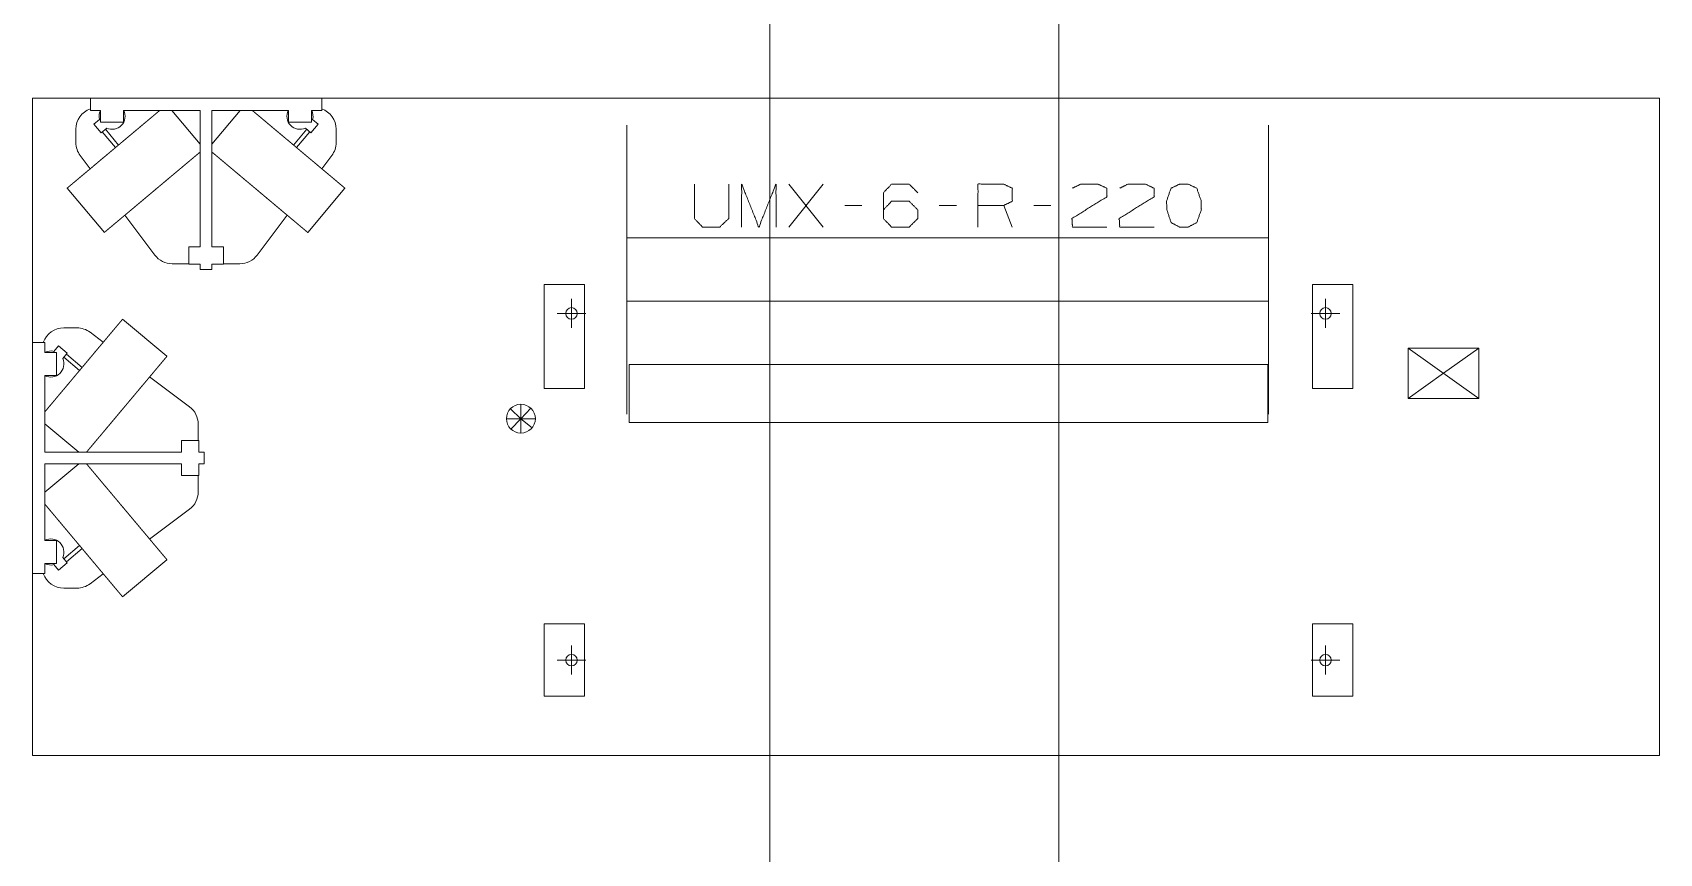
# Model space of a CAD drawing. Header units: millimetres. Extents: x 3056 to 110866, y 16649 to 58349.
# Drawn here: x 15006 to 20633, y 24209 to 27048 of the extents above; entities that cross this region are included whole.
import ezdxf

# ---------------------------------------------------------------- set-up
doc = ezdxf.new("R2010")
doc.units = ezdxf.units.MM
doc.layers.add('1', color=7, linetype='Continuous', true_color=0xffffff)

msp = doc.modelspace()

# ---------------------------------------------------------------- linework, layer by layer
at = {"layer": '1', "color": 143, "linetype": 'Continuous', "lineweight": 13}
for p, q in [((17556.5, 55873.3), (17556.5, 17870.4)), ((18556.5, 17870.4), (18556.5, 54363.3))]:
    msp.add_line(p, q, dxfattribs=at)
at = {"layer": '1', "color": 80, "linetype": 'Continuous', "lineweight": 13}
for p, q in [((15006.5, 26821.3), (20633.5, 26821.3)), ((15006.5, 24547.3), (15006.5, 26821.3)), ((15006.5, 26821.3), (20633.5, 26821.3)), ((15006.5, 24547.3), (15006.5, 26821.3)), ((15206.5, 26821.3), (15206.5, 26778.3)), ((16006.5, 26821.3), (16006.5, 26778.3)), ((20633.5, 26821.3), (20633.5, 24547.3)), ((20633.5, 26821.3), (20633.5, 24547.3)), ((15206.5, 26778.3), (15241.5, 26778.3)), ((15237.6, 26747.2), (15218.9, 26731.4)), ((15244.1, 26701.3), (15218.9, 26731.4)), ((15241.5, 26778.3), (15241.5, 26738.3)), ((15321.5, 26738.3), (15241.5, 26738.3)), ((15321.5, 26778.3), (15586.5, 26778.3)), ((15321.5, 26778.3), (15321.5, 26738.3)), ((15586.5, 26661.2), (15488.2, 26778.3)), ((15586.5, 26778.3), (15586.5, 26306.3)), ((15626.5, 26778.3), (15626.5, 26306.3)), ((15724.7, 26778.3), (15626.5, 26661.2)), ((15626.5, 26778.3), (15891.5, 26778.3)), ((15891.5, 26778.3), (15891.5, 26738.3)), ((15971.5, 26738.3), (15891.5, 26738.3)), ((15968.8, 26701.3), (15994.1, 26731.4)), ((15971.5, 26778.3), (15971.5, 26738.3)), ((15971.5, 26778.3), (16006.5, 26778.3)), ((15975.3, 26747.2), (15994.1, 26731.4)), ((15156.5, 26667.3), (15156.5, 26713.3)), ((15262.9, 26717), (15244.1, 26701.3)), ((15247.6, 26704.2), (15293.2, 26649.8)), ((15303.9, 26658.8), (15258.3, 26713.2)), ((15954.7, 26713.2), (15909, 26658.8)), ((15919.7, 26649.8), (15965.4, 26704.2)), ((15950.1, 26717), (15968.8, 26701.3)), ((16056.5, 26713.3), (16056.5, 26667.3)), ((15171.5, 26622.3), (15205.8, 26576.5)), ((16007.1, 26576.5), (16041.5, 26622.3)), ((15126.2, 26509.7), (15254.8, 26356.5)), ((15958.2, 26356.5), (16086.7, 26509.7)), ((17622.6, 26375), (17741.3, 26523.4)), ((17741.3, 26375), (17622.6, 26523.4)), ((17875.1, 26450), (17815.7, 26450)), ((18201.9, 26450), (18142.6, 26450)), ((18395.1, 26375), (18365.4, 26450)), ((18528.8, 26450), (18469.4, 26450)), ((15326, 26416.3), (15429.5, 26278.3)), ((15783.5, 26278.3), (15886.9, 26416.3)), ((19281.4, 26337.5), (17061.5, 26337.5)), ((15546.5, 26306.3), (15546.5, 26246.3)), ((15586.5, 26306.3), (15546.5, 26306.3)), ((15626.5, 26306.3), (15666.5, 26306.3)), ((15666.5, 26306.3), (15666.5, 26246.3)), ((15546.5, 26248.3), (15489.5, 26248.3)), ((15586.5, 26246.3), (15546.5, 26246.3)), ((15586.5, 26246.3), (15586.5, 26228.3)), ((15626.5, 26228.3), (15586.5, 26228.3)), ((15626.5, 26246.3), (15666.5, 26246.3)), ((15626.5, 26246.3), (15626.5, 26228.3)), ((15626.7, 26243.6), (15626.5, 26243.6)), ((15626.7, 26243.6), (15626.7, 26246.3)), ((15723.5, 26248.3), (15666.5, 26248.3)), ((16776, 26176.3), (16776, 25816.3)), ((16916, 26176.3), (16776, 26176.3)), ((16916, 25816.3), (16916, 26176.3)), ((19573, 26176.3), (19433, 26176.3)), ((19433, 26176.3), (19433, 25816.3)), ((19573, 25816.3), (19573, 26176.3)), ((16870.5, 26126.3), (16870.5, 26026.3)), ((17061.5, 26118.4), (19281.4, 26118.4)), ((19478.5, 26126.3), (19478.5, 26026.3)), ((15471.3, 25928), (15318.1, 26056.6)), ((16820.5, 26076.3), (16920.5, 26076.3)), ((19428.5, 26076.3), (19528.5, 26076.3)), ((15114.5, 26026.3), (15160.5, 26026.3)), ((15251.3, 25976.9), (15205.5, 26011.3)), ((15006.5, 25976.3), (15049.5, 25976.3)), ((15049.5, 25941.3), (15049.5, 25976.3)), ((15049.5, 25941.3), (15089.5, 25941.3)), ((15080.6, 25945.2), (15096.4, 25963.9)), ((15089.5, 25941.3), (15089.5, 25861.3)), ((15126.5, 25938.7), (15096.4, 25963.9)), ((19764.5, 25782.3), (19764.5, 25956.3)), ((20008.5, 25782.3), (19764.5, 25956.3)), ((19764.5, 25956.3), (20008.5, 25956.3)), ((20008.5, 25956.3), (19886.5, 25869.3)), ((20008.5, 25956.3), (20008.5, 25782.3)), ((15110.7, 25919.9), (15126.5, 25938.7)), ((15114.6, 25924.5), (15169, 25878.8)), ((15178, 25889.6), (15123.6, 25935.2)), ((17070.5, 25899.3), (19278.5, 25899.3)), ((17070.5, 25699.3), (17070.5, 25899.3)), ((19278.5, 25899.3), (19278.5, 25699.3)), ((15049.5, 25861.3), (15089.5, 25861.3)), ((15049.5, 25596.3), (15049.5, 25861.3)), ((15549.5, 25753.3), (15411.5, 25856.8)), ((19764.5, 25782.3), (19886.5, 25869.3)), ((16776, 25816.3), (16916, 25816.3)), ((19433, 25816.3), (19573, 25816.3)), ((20008.5, 25782.3), (19764.5, 25782.3)), ((16695.5, 25712.3), (16659.1, 25746.6)), ((16695.5, 25712.3), (16695.5, 25762.3)), ((16695.5, 25712.3), (16729.8, 25748.7)), ((15049.5, 25694.5), (15166.5, 25596.3)), ((15579.5, 25693.3), (15579.5, 25636.3)), ((16695.5, 25712.3), (16645.5, 25712.3)), ((16695.5, 25712.3), (16661.1, 25675.9)), ((16695.5, 25712.3), (16734.3, 25680.8)), ((16695.5, 25712.3), (16695.5, 25662.3)), ((16695.5, 25712.3), (16745.5, 25712.3)), ((19278.5, 25699.3), (17070.5, 25699.3)), ((15521.5, 25636.3), (15581.5, 25636.3)), ((15521.5, 25596.3), (15521.5, 25636.3)), ((15581.5, 25596.3), (15581.5, 25636.3)), ((15049.5, 25596.3), (15521.5, 25596.3)), ((15049.5, 25291.3), (15049.5, 25556.3)), ((15166.5, 25556.3), (15049.5, 25458.1)), ((15049.5, 25556.3), (15521.5, 25556.3)), ((15521.5, 25556.3), (15521.5, 25516.3)), ((15584.1, 25596.6), (15581.5, 25596.5)), ((15581.5, 25596.3), (15599.5, 25596.3)), ((15581.5, 25556.3), (15599.5, 25556.3)), ((15581.5, 25556.3), (15581.5, 25516.3)), ((15584.1, 25596.6), (15584.1, 25596.3)), ((15599.5, 25596.3), (15599.5, 25556.3)), ((15521.5, 25516.3), (15581.5, 25516.3)), ((15579.5, 25516.3), (15579.5, 25459.3)), ((15411.5, 25295.8), (15549.5, 25399.3)), ((15049.5, 25291.3), (15089.5, 25291.3)), ((15089.5, 25291.3), (15089.5, 25211.3)), ((15169, 25273.8), (15114.6, 25228.1)), ((15049.5, 25211.3), (15089.5, 25211.3)), ((15049.5, 25176.3), (15049.5, 25211.3)), ((15126.5, 25213.9), (15096.4, 25188.7)), ((15110.7, 25232.7), (15126.5, 25213.9)), ((15123.6, 25217.4), (15178, 25263)), ((15318.1, 25096), (15471.3, 25224.6)), ((15006.5, 25176.3), (15049.5, 25176.3)), ((15080.6, 25207.4), (15096.4, 25188.7)), ((15205.5, 25141.3), (15251.3, 25175.7)), ((15160.5, 25126.3), (15114.5, 25126.3)), ((16776, 25002.3), (16776, 24752.3)), ((16916, 25002.3), (16776, 25002.3)), ((16916, 24752.3), (16916, 25002.3)), ((19433, 25002.3), (19433, 24752.3)), ((19573, 25002.3), (19433, 25002.3)), ((19573, 24752.3), (19573, 25002.3)), ((16820.5, 24877.3), (16920.5, 24877.3)), ((16870.5, 24927.3), (16870.5, 24827.3)), ((19428.5, 24877.3), (19528.5, 24877.3)), ((19478.5, 24927.3), (19478.5, 24827.3)), ((16776, 24752.3), (16916, 24752.3)), ((19433, 24752.3), (19573, 24752.3)), ((20633.5, 24547.3), (15006.5, 24547.3)), ((20633.5, 24547.3), (15006.5, 24547.3))]:
    msp.add_line(p, q, dxfattribs=at)
for centre, radius in [((16870.5, 26076.3), 20), ((19478.5, 26076.3), 20), ((16695.5, 25712.3), 50), ((16870.5, 24877.3), 20), ((19478.5, 24877.3), 20)]:
    msp.add_circle(centre, radius, dxfattribs=at)
for centre, radius, start, end in [((15231.5, 26713.3), 75, 109.4723, 180), ((15281.5, 26758.3), 45.2, 153.7683, 194.2622), ((15281.5, 26758.3), 45.2, 245.7378, 26.2321), ((15931.5, 26758.3), 45.2, 153.7679, 294.2622), ((15931.5, 26758.3), 45.2, 345.7378, 26.2317), ((15981.5, 26713.3), 75, 0, 70.5277), ((15231.5, 26667.3), 75, 180, 216.8699), ((15981.5, 26667.3), 75, 323.1301, 0), ((15489.5, 26323.3), 75, 216.8699, 270), ((15723.5, 26323.3), 75, 270, 323.1301), ((15114.5, 25951.3), 75, 90, 160.5277), ((15160.5, 25951.3), 75, 53.1301, 90), ((15069.5, 25901.3), 45.2, 75.7378, 116.2317), ((15069.5, 25901.3), 45.2, 243.7679, 24.2622), ((15504.5, 25693.3), 75, 0, 53.1301), ((15504.5, 25459.3), 75, 306.8699, 360), ((15069.5, 25251.3), 45.2, 335.7378, 116.2321), ((15069.5, 25251.3), 45.2, 243.7683, 284.2622), ((15114.5, 25201.3), 75, 199.4723, 270), ((15160.5, 25201.3), 75, 270, 306.8699)]:
    msp.add_arc(centre, radius, start, end, dxfattribs=at)
for points, knots in [([(15446.3, 26778.3), (15443.6, 26776), (15440.7, 26773.6), (15437.7, 26771), (15434.5, 26768.4), (15432.9, 26767), (15431.3, 26765.7), (15427.9, 26762.8), (15424.4, 26759.9), (15420.8, 26756.8), (15418.9, 26755.3), (15417, 26753.7), (15413.2, 26750.5), (15411.2, 26748.8), (15407.2, 26745.5), (15405.2, 26743.8), (15401.1, 26740.3), (15398.9, 26738.5), (15396.8, 26736.8), (15392.5, 26733.1), (15390.3, 26731.3), (15385.8, 26727.5), (15383.6, 26725.6), (15379, 26721.8), (15376.7, 26719.9), (15372, 26715.9), (15369.7, 26714), (15364.9, 26709.9), (15360, 26705.9), (15357.6, 26703.8), (15352.7, 26699.7), (15347.7, 26695.5), (15342.7, 26691.3), (15340.1, 26689.2), (15335.1, 26684.9), (15332.5, 26682.8), (15330, 26680.7), (15324.8, 26676.3), (15322.2, 26674.2), (15317.1, 26669.8), (15314.5, 26667.7), (15311.9, 26665.5), (15306.7, 26661.1), (15304.1, 26658.9), (15298.9, 26654.6), (15296.3, 26652.4), (15291, 26648), (15285.8, 26643.6), (15283.2, 26641.5), (15278.1, 26637.1), (15272.9, 26632.8), (15270.3, 26630.6), (15267.8, 26628.5), (15262.6, 26624.2), (15260.1, 26622), (15255, 26617.8), (15252.5, 26615.7), (15247.5, 26611.5), (15242.6, 26607.3), (15240.1, 26605.3), (15235.2, 26601.2), (15232.8, 26599.1), (15228, 26595.1), (15223.3, 26591.2), (15218.6, 26587.2), (15216.4, 26585.3), (15214.1, 26583.4), (15209.6, 26579.6), (15207.4, 26577.8), (15203, 26574.1), (15200.8, 26572.3), (15196.6, 26568.7), (15192.4, 26565.2), (15190.4, 26563.5), (15188.3, 26561.8), (15184.4, 26558.5), (15180.5, 26555.3), (15178.7, 26553.7), (15176.8, 26552.1), (15173.2, 26549.1), (15169.6, 26546.1), (15166.2, 26543.3), (15163, 26540.5), (15161.4, 26539.2), (15159.8, 26537.9), (15156.8, 26535.3), (15153.9, 26532.9), (15152.5, 26531.7), (15149.8, 26529.5), (15148.5, 26528.4), (15146, 26526.3), (15144.8, 26525.3), (15142.5, 26523.4), (15141.4, 26522.4), (15139.4, 26520.7), (15137.4, 26519.1), (15135.7, 26517.6), (15134, 26516.2), (15133.3, 26515.6), (15131.9, 26514.4), (15131.2, 26513.9), (15130.1, 26512.9), (15129.5, 26512.5), (15129, 26512.1), (15128.2, 26511.3), (15127.8, 26511), (15127.5, 26510.7), (15126.9, 26510.3), (15126.7, 26510.1), (15126.5, 26509.9), (15126.4, 26509.8), (15126.3, 26509.7), (15126.2, 26509.7), (15126.2, 26509.7)], [0, 0, 0.008593, 0.017597, 0.027012, 0.036823, 0.041924, 0.04702, 0.057599, 0.068549, 0.079856, 0.085681, 0.09151, 0.103507, 0.109666, 0.122146, 0.128467, 0.14141, 0.148028, 0.154641, 0.168161, 0.175051, 0.188965, 0.195987, 0.210269, 0.217523, 0.232146, 0.239508, 0.254442, 0.269567, 0.277214, 0.292591, 0.308125, 0.323796, 0.331667, 0.347525, 0.355508, 0.36349, 0.379543, 0.387603, 0.403764, 0.411856, 0.419976, 0.436223, 0.444357, 0.460633, 0.468776, 0.485049, 0.5013, 0.509419, 0.525611, 0.541747, 0.54978, 0.557811, 0.573786, 0.581718, 0.597535, 0.605409, 0.62103, 0.63651, 0.644166, 0.659401, 0.666969, 0.681924, 0.696678, 0.711216, 0.718373, 0.725528, 0.739594, 0.746506, 0.760186, 0.766957, 0.780226, 0.793205, 0.799542, 0.80588, 0.818237, 0.830272, 0.836121, 0.841966, 0.853314, 0.864304, 0.874924, 0.885168, 0.890098, 0.895026, 0.904484, 0.913542, 0.917858, 0.926289, 0.930399, 0.93819, 0.94187, 0.949005, 0.952461, 0.958923, 0.964932, 0.970484, 0.975567, 0.977875, 0.98225, 0.984318, 0.98798, 0.989573, 0.991162, 0.993858, 0.994962, 0.996067, 0.997784, 0.998402, 0.999016, 0.999386, 0.999753, 0.999878, 1, 1]), ([(16086.7, 26509.7), (16086.7, 26509.7), (16086.7, 26509.7), (16086.5, 26509.8), (16086.4, 26509.9), (16086.2, 26510.1), (16086, 26510.3), (16085.5, 26510.7), (16084.8, 26511.3), (16084.3, 26511.7), (16083.9, 26512.1), (16083.4, 26512.5), (16082.9, 26512.9), (16081.7, 26513.9), (16080.4, 26515), (16078.9, 26516.2), (16077.3, 26517.6), (16075.5, 26519.1), (16073.6, 26520.7), (16071.5, 26522.4), (16069.3, 26524.3), (16068.1, 26525.3), (16067, 26526.3), (16065.7, 26527.3), (16063.1, 26529.5), (16061.8, 26530.6), (16060.4, 26531.7), (16059.1, 26532.9), (16057.6, 26534.1), (16054.6, 26536.6), (16051.6, 26539.2), (16050, 26540.5), (16046.7, 26543.3), (16043.3, 26546.1), (16039.8, 26549.1), (16036.1, 26552.1), (16034.3, 26553.7), (16032.4, 26555.3), (16028.6, 26558.5), (16024.6, 26561.8), (16022.6, 26563.5), (16018.5, 26567), (16014.3, 26570.5), (16012.1, 26572.3), (16010, 26574.1), (16005.6, 26577.8), (16003.4, 26579.6), (16001.1, 26581.5), (15996.6, 26585.3), (15994.3, 26587.2), (15989.6, 26591.2), (15984.9, 26595.1), (15982.5, 26597.1), (15977.7, 26601.2), (15972.8, 26605.3), (15970.4, 26607.3), (15965.4, 26611.5), (15960.4, 26615.7), (15957.9, 26617.8), (15952.8, 26622), (15950.3, 26624.2), (15947.7, 26626.3), (15942.6, 26630.6), (15940, 26632.8), (15934.9, 26637.1), (15932.3, 26639.3), (15927.1, 26643.6), (15924.5, 26645.8), (15919.3, 26650.2), (15916.7, 26652.4), (15914.1, 26654.6), (15908.9, 26658.9), (15906.3, 26661.1), (15901.1, 26665.5), (15898.5, 26667.7), (15895.9, 26669.8), (15890.7, 26674.2), (15885.5, 26678.5), (15880.4, 26682.8), (15877.9, 26684.9), (15872.8, 26689.2), (15867.8, 26693.4), (15862.8, 26697.6), (15857.8, 26701.8), (15855.4, 26703.8), (15852.9, 26705.9), (15850.5, 26707.9), (15845.7, 26712), (15840.9, 26715.9), (15836.3, 26719.9), (15833.9, 26721.8), (15829.4, 26725.6), (15824.9, 26729.4), (15822.7, 26731.3), (15818.3, 26734.9), (15816.1, 26736.8), (15814, 26738.5), (15811.9, 26740.3), (15807.7, 26743.8), (15805.7, 26745.5), (15801.7, 26748.8), (15799.8, 26750.5), (15795.9, 26753.7), (15794, 26755.3), (15792.2, 26756.8), (15788.6, 26759.9), (15786.8, 26761.3), (15783.4, 26764.2), (15781.7, 26765.7), (15780, 26767), (15778.4, 26768.4), (15775.3, 26771), (15772.3, 26773.6), (15769.4, 26776), (15766.6, 26778.3)], [0, 0, 0.000122, 0.000245, 0.000614, 0.000984, 0.001598, 0.002216, 0.003933, 0.006139, 0.00749, 0.008838, 0.010427, 0.012017, 0.01568, 0.019819, 0.02443, 0.029513, 0.035066, 0.041074, 0.047537, 0.054451, 0.058127, 0.061808, 0.065702, 0.073709, 0.077819, 0.082139, 0.086459, 0.090986, 0.100244, 0.1099, 0.114832, 0.125074, 0.135696, 0.146687, 0.158034, 0.163879, 0.169728, 0.181763, 0.194118, 0.200459, 0.213283, 0.226406, 0.233041, 0.239812, 0.253494, 0.260404, 0.26744, 0.281625, 0.288785, 0.303323, 0.318077, 0.325553, 0.3406, 0.355832, 0.363488, 0.378968, 0.394592, 0.402466, 0.418281, 0.426215, 0.434201, 0.450219, 0.458254, 0.474388, 0.482484, 0.498699, 0.506818, 0.523086, 0.531225, 0.539369, 0.555644, 0.563779, 0.580025, 0.588146, 0.596235, 0.612396, 0.628485, 0.644491, 0.652475, 0.668335, 0.684075, 0.699679, 0.715137, 0.722788, 0.730435, 0.737996, 0.753027, 0.767853, 0.782477, 0.78973, 0.804013, 0.818057, 0.824951, 0.838598, 0.845359, 0.851974, 0.858592, 0.871535, 0.877856, 0.890336, 0.896495, 0.90849, 0.914319, 0.920146, 0.931453, 0.936927, 0.947692, 0.95298, 0.958076, 0.963177, 0.972988, 0.982403, 0.991409, 1, 1]), ([(17061.5, 26727.9), (17061.5, 26727.8), (17061.5, 26727.7), (17061.5, 26727.3), (17061.5, 26727), (17061.5, 26726.3), (17061.5, 26725.3), (17061.5, 26724.2), (17061.5, 26722.9), (17061.5, 26721.3), (17061.5, 26719.5), (17061.5, 26717.6), (17061.5, 26715.4), (17061.5, 26713), (17061.5, 26710.5), (17061.5, 26709.1), (17061.5, 26706.2), (17061.5, 26703.1), (17061.5, 26701.5), (17061.5, 26698.2), (17061.5, 26694.6), (17061.5, 26690.9), (17061.5, 26686.9), (17061.5, 26682.8), (17061.5, 26678.4), (17061.5, 26673.9), (17061.5, 26669.2), (17061.5, 26664.3), (17061.5, 26659.2), (17061.5, 26654), (17061.5, 26648.6), (17061.5, 26643), (17061.5, 26637.2), (17061.5, 26631.3), (17061.5, 26628.2), (17061.5, 26622), (17061.5, 26615.6), (17061.5, 26609.1), (17061.5, 26602.4), (17061.5, 26595.6), (17061.5, 26588.6), (17061.5, 26585.1), (17061.5, 26577.9), (17061.5, 26570.5), (17061.5, 26563), (17061.5, 26559.2), (17061.5, 26551.5), (17061.5, 26543.6), (17061.5, 26535.7), (17061.5, 26527.6), (17061.5, 26519.3), (17061.5, 26511), (17061.5, 26502.5), (17061.5, 26493.9), (17061.5, 26485.3), (17061.5, 26476.5), (17061.5, 26467.6), (17061.5, 26458.6), (17061.5, 26449.5), (17061.5, 26440.3), (17061.5, 26431), (17061.5, 26421.6), (17061.5, 26412.2), (17061.5, 26402.7), (17061.5, 26393.1), (17061.5, 26383.4), (17061.5, 26373.7), (17061.5, 26363.9), (17061.5, 26354.1), (17061.5, 26344.2), (17061.5, 26339.2), (17061.5, 26329.2), (17061.5, 26324.2), (17061.5, 26314.2), (17061.5, 26304.1), (17061.5, 26294), (17061.5, 26283.9), (17061.5, 26273.8), (17061.5, 26263.6), (17061.5, 26253.4), (17061.5, 26248.3), (17061.5, 26238.1), (17061.5, 26227.9)], [0, 0, 0.000206, 0.000519, 0.001349, 0.001868, 0.003323, 0.005196, 0.007477, 0.010176, 0.013287, 0.016806, 0.020733, 0.025072, 0.029813, 0.034957, 0.03773, 0.043476, 0.049625, 0.052795, 0.059531, 0.066659, 0.074179, 0.082079, 0.090366, 0.099028, 0.108067, 0.117475, 0.127254, 0.137393, 0.147892, 0.158745, 0.169948, 0.181494, 0.193384, 0.199496, 0.211889, 0.224605, 0.237649, 0.251005, 0.264674, 0.278654, 0.285714, 0.300139, 0.314855, 0.329857, 0.337498, 0.352913, 0.368597, 0.384546, 0.400755, 0.417206, 0.433902, 0.450835, 0.467996, 0.485374, 0.502974, 0.520775, 0.538777, 0.55697, 0.575348, 0.593906, 0.612628, 0.631514, 0.650554, 0.669736, 0.689061, 0.708508, 0.728082, 0.747767, 0.767558, 0.77748, 0.797413, 0.80742, 0.827475, 0.847605, 0.867793, 0.888039, 0.908332, 0.928663, 0.949025, 0.959212, 0.979601, 1, 1]), ([(19281.5, 26227.9), (19281.5, 26238.1), (19281.5, 26248.3), (19281.5, 26258.5), (19281.5, 26268.7), (19281.5, 26278.9), (19281.5, 26289), (19281.5, 26299.1), (19281.5, 26309.2), (19281.5, 26319.2), (19281.5, 26329.2), (19281.5, 26339.2), (19281.5, 26349.1), (19281.5, 26359), (19281.5, 26368.8), (19281.5, 26378.6), (19281.5, 26388.3), (19281.5, 26397.9), (19281.5, 26407.4), (19281.5, 26416.9), (19281.5, 26426.3), (19281.5, 26435.7), (19281.5, 26444.9), (19281.5, 26454), (19281.5, 26463.1), (19281.5, 26472), (19281.5, 26480.9), (19281.5, 26489.6), (19281.5, 26498.3), (19281.5, 26506.8), (19281.5, 26515.2), (19281.5, 26523.5), (19281.5, 26531.7), (19281.5, 26539.7), (19281.5, 26547.6), (19281.5, 26555.4), (19281.5, 26563), (19281.5, 26570.5), (19281.5, 26574.2), (19281.5, 26581.5), (19281.5, 26588.6), (19281.5, 26595.6), (19281.5, 26602.4), (19281.5, 26609.1), (19281.5, 26615.6), (19281.5, 26618.9), (19281.5, 26625.1), (19281.5, 26631.3), (19281.5, 26637.2), (19281.5, 26643), (19281.5, 26648.6), (19281.5, 26654), (19281.5, 26659.2), (19281.5, 26664.3), (19281.5, 26666.8), (19281.5, 26671.6), (19281.5, 26676.2), (19281.5, 26680.6), (19281.5, 26684.8), (19281.5, 26686.9), (19281.5, 26690.9), (19281.5, 26694.6), (19281.5, 26698.2), (19281.5, 26699.9), (19281.5, 26703.1), (19281.5, 26706.2), (19281.5, 26709.1), (19281.5, 26711.8), (19281.5, 26714.2), (19281.5, 26716.5), (19281.5, 26718.6), (19281.5, 26720.4), (19281.5, 26722.1), (19281.5, 26723.5), (19281.5, 26724.2), (19281.5, 26725.3), (19281.5, 26726.3), (19281.5, 26726.6), (19281.5, 26727.3), (19281.5, 26727.7), (19281.5, 26727.9), (19281.5, 26727.9)], [0, 0, 0.020399, 0.040788, 0.061161, 0.081508, 0.101822, 0.122095, 0.142314, 0.162476, 0.182568, 0.202587, 0.22252, 0.242364, 0.262102, 0.281734, 0.30125, 0.320633, 0.33989, 0.359003, 0.377969, 0.396775, 0.415418, 0.433886, 0.452174, 0.470271, 0.488178, 0.505879, 0.523368, 0.54064, 0.55769, 0.574507, 0.59108, 0.607416, 0.623492, 0.639309, 0.654861, 0.670143, 0.685145, 0.692501, 0.707074, 0.721346, 0.735326, 0.748995, 0.762351, 0.775395, 0.781835, 0.794392, 0.806616, 0.818506, 0.830052, 0.841255, 0.852108, 0.862607, 0.872746, 0.877635, 0.887229, 0.896452, 0.9053, 0.913777, 0.917921, 0.925821, 0.933341, 0.940469, 0.943834, 0.950375, 0.956524, 0.96227, 0.967615, 0.972557, 0.977098, 0.98123, 0.984956, 0.988268, 0.991173, 0.992523, 0.994804, 0.996677, 0.997402, 0.998651, 0.999481, 0.999899, 1, 1]), ([(15586.5, 26634.8), (15584.4, 26633.1), (15583.3, 26632.1), (15582.2, 26631.2), (15579.9, 26629.3), (15577.4, 26627.2), (15574.8, 26625), (15572, 26622.7), (15569.1, 26620.2), (15567.6, 26619), (15566.1, 26617.7), (15564.5, 26616.4), (15563, 26615.1), (15559.7, 26612.3), (15558, 26610.9), (15556.3, 26609.5), (15554.5, 26608), (15551, 26605), (15549.2, 26603.5), (15545.4, 26600.4), (15541.6, 26597.1), (15539.6, 26595.5), (15535.6, 26592.1), (15533.6, 26590.4), (15529.4, 26587), (15527.3, 26585.2), (15523, 26581.6), (15518.7, 26577.9), (15516.5, 26576.1), (15512, 26572.3), (15507.4, 26568.5), (15502.8, 26564.6), (15500.4, 26562.6), (15498, 26560.6), (15493.3, 26556.6), (15490.8, 26554.6), (15488.4, 26552.5), (15486, 26550.5), (15483.5, 26548.4), (15481, 26546.3), (15478.6, 26544.3), (15473.6, 26540.1), (15471.1, 26538), (15466, 26533.7), (15460.9, 26529.5), (15455.8, 26525.2), (15453.2, 26523), (15448.1, 26518.7), (15442.9, 26514.3), (15440.3, 26512.1), (15437.7, 26510), (15435.1, 26507.8), (15429.9, 26503.4), (15427.3, 26501.2), (15422.1, 26496.9), (15416.9, 26492.5), (15411.7, 26488.1), (15409.1, 26486), (15406.5, 26483.8), (15403.9, 26481.6), (15401.3, 26479.5), (15398.8, 26477.3), (15393.6, 26473), (15391.1, 26470.9), (15386, 26466.6), (15381, 26462.4), (15378.5, 26460.3), (15373.5, 26456.1), (15368.6, 26452), (15363.7, 26447.9), (15358.9, 26443.8), (15354.1, 26439.8), (15351.8, 26437.9), (15347.1, 26434), (15344.8, 26432), (15340.3, 26428.2), (15338, 26426.3), (15335.8, 26424.5), (15333.6, 26422.6), (15331.5, 26420.8), (15327.2, 26417.2), (15325, 26415.4), (15320.9, 26412), (15318.9, 26410.3), (15316.8, 26408.6), (15312.9, 26405.2), (15311, 26403.6), (15307.2, 26400.4), (15303.5, 26397.4), (15301.7, 26395.8), (15299.9, 26394.4), (15296.5, 26391.5), (15294.8, 26390), (15293.1, 26388.7), (15289.9, 26386), (15286.8, 26383.4), (15285.3, 26382.1), (15283.9, 26380.9), (15282.4, 26379.7), (15281, 26378.5), (15278.3, 26376.2), (15277, 26375.1), (15274.5, 26373.1), (15272.2, 26371.1), (15271.1, 26370.2), (15268.9, 26368.4), (15267.9, 26367.5), (15266, 26365.9), (15265.1, 26365.1), (15264.2, 26364.4), (15263.4, 26363.7), (15262.6, 26363), (15261.1, 26361.8), (15260.4, 26361.2), (15259.2, 26360.2), (15258.1, 26359.3), (15257.6, 26358.8), (15257.2, 26358.5), (15256.7, 26358.1), (15256, 26357.5), (15255.5, 26357.1), (15255.3, 26356.9), (15255.1, 26356.7), (15255, 26356.6), (15254.8, 26356.5), (15254.8, 26356.5), (15254.8, 26356.5)], [0, 0, 0.006203, 0.009524, 0.012845, 0.019908, 0.027398, 0.035298, 0.043604, 0.052311, 0.056859, 0.061408, 0.066147, 0.070887, 0.080739, 0.08585, 0.090958, 0.096249, 0.106994, 0.112457, 0.123714, 0.135295, 0.141243, 0.153296, 0.159396, 0.171892, 0.178278, 0.19119, 0.204371, 0.21102, 0.224573, 0.238357, 0.252366, 0.25947, 0.266579, 0.280989, 0.288285, 0.295582, 0.302962, 0.310343, 0.317799, 0.325259, 0.340318, 0.347912, 0.363153, 0.378502, 0.393945, 0.401689, 0.417248, 0.43286, 0.440691, 0.44852, 0.456366, 0.472062, 0.479912, 0.495617, 0.511305, 0.526969, 0.534776, 0.542587, 0.550366, 0.558149, 0.565891, 0.581342, 0.589042, 0.604348, 0.619542, 0.627078, 0.642069, 0.656917, 0.671605, 0.686117, 0.700439, 0.707554, 0.721572, 0.72847, 0.742156, 0.748938, 0.755599, 0.762257, 0.768791, 0.78172, 0.788113, 0.800628, 0.806735, 0.812846, 0.824764, 0.830566, 0.842003, 0.853112, 0.858582, 0.863881, 0.874299, 0.879418, 0.884357, 0.894047, 0.903358, 0.907917, 0.91228, 0.916648, 0.920814, 0.928942, 0.932903, 0.940416, 0.947507, 0.950836, 0.957287, 0.960402, 0.966196, 0.96887, 0.971546, 0.973994, 0.976445, 0.980892, 0.98289, 0.986652, 0.989944, 0.991482, 0.992779, 0.994078, 0.996207, 0.997864, 0.99846, 0.99905, 0.99941, 0.999764, 0.999885, 1, 1]), ([(15958.2, 26356.5), (15958.1, 26356.5), (15958.1, 26356.5), (15958, 26356.6), (15957.9, 26356.7), (15957.7, 26356.9), (15957.5, 26357.1), (15956.9, 26357.5), (15956.2, 26358.1), (15955.8, 26358.5), (15955.4, 26358.8), (15954.8, 26359.3), (15954.3, 26359.7), (15953.7, 26360.2), (15953.2, 26360.7), (15952.5, 26361.2), (15951.1, 26362.4), (15949.6, 26363.7), (15948.7, 26364.4), (15947.9, 26365.1), (15946, 26366.7), (15945, 26367.5), (15943, 26369.2), (15941.9, 26370.2), (15940.8, 26371.1), (15938.4, 26373.1), (15937.2, 26374.1), (15934.6, 26376.2), (15933.3, 26377.4), (15930.5, 26379.7), (15929.1, 26380.9), (15926.1, 26383.4), (15924.6, 26384.6), (15921.5, 26387.3), (15919.8, 26388.7), (15918.2, 26390), (15916.5, 26391.5), (15913, 26394.4), (15911.3, 26395.8), (15907.6, 26398.9), (15903.9, 26402), (15900.1, 26405.2), (15896.1, 26408.6), (15894.1, 26410.3), (15890, 26413.7), (15887.9, 26415.4), (15885.8, 26417.2), (15881.5, 26420.8), (15879.3, 26422.6), (15877.1, 26424.5), (15874.9, 26426.3), (15870.4, 26430.1), (15865.8, 26434), (15861.2, 26437.9), (15858.8, 26439.8), (15854.1, 26443.8), (15851.7, 26445.8), (15846.8, 26449.9), (15841.9, 26454), (15837, 26458.2), (15834.5, 26460.3), (15832, 26462.4), (15826.9, 26466.6), (15821.9, 26470.9), (15819.3, 26473), (15814.2, 26477.3), (15811.6, 26479.5), (15809, 26481.6), (15806.5, 26483.8), (15803.9, 26486), (15801.3, 26488.1), (15796.1, 26492.5), (15790.9, 26496.9), (15788.3, 26499), (15783.1, 26503.4), (15777.9, 26507.8), (15775.3, 26510), (15772.7, 26512.1), (15770.1, 26514.3), (15764.9, 26518.7), (15762.3, 26520.8), (15759.7, 26523), (15757.1, 26525.2), (15754.6, 26527.3), (15749.5, 26531.6), (15744.4, 26535.9), (15741.9, 26538), (15736.9, 26542.2), (15731.9, 26546.3), (15727, 26550.5), (15722.1, 26554.6), (15717.3, 26558.6), (15712.5, 26562.6), (15710.2, 26564.6), (15705.5, 26568.5), (15701, 26572.3), (15696.5, 26576.1), (15694.3, 26577.9), (15689.9, 26581.6), (15687.7, 26583.4), (15683.5, 26587), (15679.3, 26590.4), (15675.3, 26593.8), (15671.4, 26597.1), (15667.5, 26600.4), (15663.8, 26603.5), (15662, 26605), (15658.4, 26608), (15656.6, 26609.5), (15655, 26610.9), (15653.3, 26612.3), (15651.6, 26613.7), (15648.4, 26616.4), (15645.3, 26619), (15642.4, 26621.5), (15639.6, 26623.8), (15636.9, 26626.1), (15635.6, 26627.2), (15633.1, 26629.3), (15631.9, 26630.2), (15629.6, 26632.1), (15628.5, 26633.1), (15626.5, 26634.8)], [0, 0, 0.000117, 0.000239, 0.000592, 0.00095, 0.001542, 0.002136, 0.003793, 0.005923, 0.007224, 0.008521, 0.010056, 0.011587, 0.01335, 0.015115, 0.017113, 0.021333, 0.026008, 0.028454, 0.031132, 0.036704, 0.039601, 0.045831, 0.049164, 0.052495, 0.059587, 0.06334, 0.071061, 0.075023, 0.083352, 0.087719, 0.096641, 0.101204, 0.110707, 0.115642, 0.120582, 0.1257, 0.136118, 0.14142, 0.152361, 0.163635, 0.175235, 0.187154, 0.193265, 0.205628, 0.211889, 0.218282, 0.231209, 0.237745, 0.244403, 0.251064, 0.264629, 0.27843, 0.292445, 0.299563, 0.313882, 0.321095, 0.335698, 0.350468, 0.365392, 0.372924, 0.38046, 0.395651, 0.410957, 0.418657, 0.43411, 0.441853, 0.449636, 0.457414, 0.465226, 0.473033, 0.488696, 0.504384, 0.512234, 0.527939, 0.543633, 0.551481, 0.559308, 0.567138, 0.582753, 0.590533, 0.598312, 0.606056, 0.613796, 0.629197, 0.644498, 0.652089, 0.667213, 0.682199, 0.697039, 0.711716, 0.726215, 0.740528, 0.747632, 0.761641, 0.775427, 0.788981, 0.79563, 0.80881, 0.815331, 0.828109, 0.840602, 0.852807, 0.864706, 0.876286, 0.887543, 0.893006, 0.903749, 0.90904, 0.914147, 0.919259, 0.924186, 0.933853, 0.943142, 0.952042, 0.960549, 0.968653, 0.972602, 0.98009, 0.983621, 0.990473, 0.993797, 1, 1]), ([(17295.7, 26523.4), (17295.7, 26404.7), (17323.8, 26375), (17383.2, 26375), (17414.4, 26404.7), (17414.4, 26523.4)], [0, 0, 0.311785, 0.419154, 0.575047, 0.688215, 1, 1]), ([(17459.1, 26375), (17459.1, 26523.4), (17518.5, 26375), (17577.9, 26523.4), (17577.9, 26375)], [0, 0, 0.240728, 0.5, 0.759272, 1, 1]), ([(17949.4, 26434.4), (17977.6, 26464.1), (18038.5, 26464.1), (18068.2, 26434.4), (18068.2, 26404.7), (18038.5, 26375), (17977.6, 26375), (17949.4, 26404.7), (17949.4, 26493.7), (17977.6, 26523.4), (18038.5, 26523.4), (18068.2, 26493.7)], [0, 0, 0.074326, 0.185081, 0.261388, 0.315348, 0.391655, 0.50241, 0.576736, 0.738612, 0.812938, 0.923694, 1, 1]), ([(18276.3, 26375), (18276.3, 26523.4), (18365.4, 26523.4), (18395.1, 26509.4), (18395.1, 26464.1), (18365.4, 26450), (18276.3, 26450)], [0, 0, 0.339226, 0.542764, 0.617836, 0.72139, 0.796463, 1, 1]), ([(18603.2, 26509.4), (18631.3, 26523.4), (18692.3, 26523.4), (18721.9, 26509.4), (18721.9, 26479.7), (18601.6, 26404.7), (18603.2, 26375), (18721.9, 26375)], [0, 0, 0.070636, 0.207521, 0.281312, 0.347997, 0.666471, 0.733248, 1, 1]), ([(18766.6, 26509.4), (18794.8, 26523.4), (18855.7, 26523.4), (18885.4, 26509.4), (18885.4, 26479.7), (18765.1, 26404.7), (18766.6, 26375), (18885.4, 26375)], [0, 0, 0.070636, 0.207523, 0.281312, 0.347997, 0.666471, 0.733249, 1, 1]), ([(19003.5, 26375), (19033.2, 26390.6), (19048.8, 26434.4), (19048.8, 26464.1), (19033.2, 26509.4), (19003.5, 26523.4), (18973.8, 26523.4), (18944.1, 26509.4), (18928.5, 26464.1), (18930.1, 26434.4), (18944.1, 26390.6), (18973.8, 26375), (19003.5, 26375)], [0, 0, 0.076272, 0.181887, 0.249378, 0.358347, 0.43303, 0.500524, 0.575207, 0.684176, 0.75176, 0.856234, 0.932506, 1, 1]), ([(17061.5, 26227.9), (17061.5, 26217.7), (17061.5, 26207.6), (17061.5, 26197.4), (17061.5, 26187.2), (17061.5, 26177), (17061.5, 26166.9), (17061.5, 26156.8), (17061.5, 26146.7), (17061.5, 26136.7), (17061.5, 26126.7), (17061.5, 26116.7), (17061.5, 26106.8), (17061.5, 26096.9), (17061.5, 26087.1), (17061.5, 26077.3), (17061.5, 26072.5), (17061.5, 26062.8), (17061.5, 26053.2), (17061.5, 26043.7), (17061.5, 26034.3), (17061.5, 26024.9), (17061.5, 26020.2), (17061.5, 26011), (17061.5, 26001.9), (17061.5, 25992.8), (17061.5, 25983.9), (17061.5, 25975), (17061.5, 25966.3), (17061.5, 25957.6), (17061.5, 25949.1), (17061.5, 25940.7), (17061.5, 25932.4), (17061.5, 25924.2), (17061.5, 25916.2), (17061.5, 25908.3), (17061.5, 25900.5), (17061.5, 25892.9), (17061.5, 25885.4), (17061.5, 25878), (17061.5, 25870.8), (17061.5, 25867.3), (17061.5, 25860.3), (17061.5, 25853.4), (17061.5, 25846.8), (17061.5, 25840.2), (17061.5, 25837), (17061.5, 25830.8), (17061.5, 25824.6), (17061.5, 25818.7), (17061.5, 25812.9), (17061.5, 25807.3), (17061.5, 25801.9), (17061.5, 25796.6), (17061.5, 25791.6), (17061.5, 25789.1), (17061.5, 25784.3), (17061.5, 25779.7), (17061.5, 25775.3), (17061.5, 25771.1), (17061.5, 25767), (17061.5, 25763.2), (17061.5, 25759.5), (17061.5, 25756), (17061.5, 25752.8), (17061.5, 25749.7), (17061.5, 25746.8), (17061.5, 25744.1), (17061.5, 25741.7), (17061.5, 25739.4), (17061.5, 25737.3), (17061.5, 25735.5), (17061.5, 25733.8), (17061.5, 25732.4), (17061.5, 25731.1), (17061.5, 25730.1), (17061.5, 25729.2), (17061.5, 25728.6), (17061.5, 25728.2), (17061.5, 25728), (17061.5, 25727.9)], [0, 0, 0.020399, 0.040788, 0.061161, 0.081508, 0.101822, 0.122095, 0.142314, 0.162476, 0.182568, 0.202587, 0.22252, 0.242364, 0.262102, 0.281734, 0.301245, 0.310939, 0.330264, 0.349446, 0.368486, 0.387372, 0.406094, 0.415418, 0.433886, 0.452174, 0.470271, 0.488178, 0.505879, 0.523368, 0.54064, 0.55769, 0.574507, 0.59108, 0.60741, 0.623492, 0.639309, 0.654861, 0.670143, 0.68514, 0.699856, 0.714281, 0.721346, 0.735321, 0.748995, 0.762351, 0.775395, 0.781835, 0.794387, 0.806616, 0.818501, 0.830052, 0.841255, 0.852108, 0.862607, 0.872746, 0.877635, 0.887229, 0.896452, 0.9053, 0.913777, 0.921868, 0.929578, 0.936902, 0.943834, 0.950375, 0.956524, 0.96227, 0.967615, 0.972557, 0.977098, 0.98123, 0.984956, 0.988268, 0.991173, 0.993661, 0.99574, 0.997402, 0.998651, 0.999481, 0.999899, 1, 1]), ([(19281.5, 25727.9), (19281.5, 25728), (19281.5, 25728.2), (19281.5, 25728.6), (19281.5, 25728.9), (19281.5, 25729.6), (19281.5, 25730.5), (19281.5, 25731.1), (19281.5, 25732.4), (19281.5, 25733), (19281.5, 25734.6), (19281.5, 25736.3), (19281.5, 25738.3), (19281.5, 25740.5), (19281.5, 25742.9), (19281.5, 25745.4), (19281.5, 25748.2), (19281.5, 25751.2), (19281.5, 25754.3), (19281.5, 25757.7), (19281.5, 25759.5), (19281.5, 25763.2), (19281.5, 25765), (19281.5, 25769), (19281.5, 25773.1), (19281.5, 25777.5), (19281.5, 25782), (19281.5, 25786.7), (19281.5, 25791.6), (19281.5, 25796.6), (19281.5, 25801.9), (19281.5, 25807.3), (19281.5, 25812.9), (19281.5, 25818.7), (19281.5, 25824.6), (19281.5, 25830.8), (19281.5, 25837), (19281.5, 25843.5), (19281.5, 25850.1), (19281.5, 25856.8), (19281.5, 25863.7), (19281.5, 25870.8), (19281.5, 25878), (19281.5, 25881.7), (19281.5, 25889.1), (19281.5, 25896.7), (19281.5, 25904.4), (19281.5, 25912.2), (19281.5, 25920.2), (19281.5, 25928.3), (19281.5, 25936.5), (19281.5, 25944.9), (19281.5, 25953.4), (19281.5, 25961.9), (19281.5, 25970.6), (19281.5, 25979.4), (19281.5, 25988.3), (19281.5, 25997.3), (19281.5, 26006.4), (19281.5, 26015.6), (19281.5, 26024.9), (19281.5, 26034.3), (19281.5, 26043.7), (19281.5, 26053.2), (19281.5, 26062.8), (19281.5, 26072.5), (19281.5, 26082.2), (19281.5, 26092), (19281.5, 26101.8), (19281.5, 26111.7), (19281.5, 26121.7), (19281.5, 26131.7), (19281.5, 26141.7), (19281.5, 26151.7), (19281.5, 26161.8), (19281.5, 26172), (19281.5, 26182.1), (19281.5, 26192.3), (19281.5, 26202.5), (19281.5, 26207.6), (19281.5, 26217.7), (19281.5, 26227.9)], [0, 0, 0.000101, 0.000519, 0.001349, 0.001873, 0.003328, 0.005196, 0.006339, 0.008827, 0.010176, 0.013287, 0.016806, 0.020733, 0.025072, 0.029813, 0.034957, 0.040508, 0.04645, 0.052795, 0.059531, 0.063098, 0.070422, 0.074179, 0.082084, 0.090366, 0.099028, 0.108067, 0.117475, 0.127254, 0.137393, 0.147892, 0.158745, 0.169948, 0.181499, 0.193384, 0.205613, 0.218165, 0.231051, 0.244248, 0.257763, 0.27159, 0.285719, 0.300144, 0.307499, 0.322358, 0.337498, 0.352913, 0.368602, 0.384546, 0.400755, 0.417206, 0.433902, 0.450835, 0.467996, 0.485374, 0.502974, 0.520775, 0.538777, 0.55697, 0.575348, 0.593906, 0.612628, 0.631514, 0.650554, 0.669736, 0.689061, 0.708508, 0.728082, 0.747767, 0.767558, 0.787444, 0.80742, 0.827475, 0.847605, 0.867793, 0.888039, 0.908332, 0.928663, 0.949025, 0.959212, 0.979601, 1, 1]), ([(15318.1, 26056.6), (15318, 26056.5), (15317.9, 26056.4), (15317.8, 26056.2), (15317.7, 26056.1), (15317.5, 26055.9), (15317.3, 26055.6), (15317, 26055.3), (15316.7, 26055), (15316.4, 26054.6), (15316.1, 26054.2), (15315.7, 26053.7), (15314.9, 26052.7), (15314.4, 26052.1), (15313.3, 26050.9), (15312.1, 26049.5), (15311.5, 26048.7), (15310.2, 26047.1), (15309.4, 26046.2), (15307.9, 26044.4), (15307.1, 26043.4), (15305.3, 26041.3), (15303.5, 26039.1), (15302.5, 26038), (15300.4, 26035.5), (15298.3, 26033), (15297.2, 26031.7), (15296, 26030.3), (15293.6, 26027.4), (15292.4, 26026), (15289.9, 26023), (15288.6, 26021.4), (15285.9, 26018.2), (15283.1, 26014.8), (15280.2, 26011.4), (15278.7, 26009.6), (15277.2, 26007.8), (15274.1, 26004.1), (15272.5, 26002.2), (15269.3, 25998.4), (15267.6, 25996.4), (15264.2, 25992.4), (15262.5, 25990.4), (15259.1, 25986.2), (15257.3, 25984.1), (15253.7, 25979.8), (15250, 25975.4), (15246.3, 25971), (15242.4, 25966.4), (15240.5, 25964.1), (15238.6, 25961.8), (15234.6, 25957.1), (15230.6, 25952.3), (15226.6, 25947.5), (15222.5, 25942.7), (15218.4, 25937.7), (15216.3, 25935.2), (15212.1, 25930.2), (15210, 25927.7), (15205.7, 25922.7), (15203.6, 25920.1), (15201.5, 25917.6), (15197.2, 25912.4), (15192.8, 25907.3), (15190.7, 25904.7), (15186.3, 25899.5), (15182, 25894.3), (15179.8, 25891.7), (15175.4, 25886.5), (15173.2, 25883.9), (15168.8, 25878.7), (15164.5, 25873.5), (15160.1, 25868.3), (15157.9, 25865.7), (15153.6, 25860.5), (15149.3, 25855.4), (15145, 25850.3), (15140.7, 25845.2), (15138.6, 25842.6), (15134.3, 25837.6), (15132.2, 25835.1), (15128.1, 25830.1), (15123.9, 25825.2), (15121.9, 25822.7), (15117.8, 25817.9), (15113.8, 25813.1), (15109.9, 25808.4), (15106, 25803.8), (15102.1, 25799.2), (15098.3, 25794.7), (15096.5, 25792.5), (15092.8, 25788.1), (15089.2, 25783.8), (15087.5, 25781.7), (15084, 25777.6), (15080.6, 25773.5), (15077.3, 25769.6), (15075.7, 25767.7), (15074.1, 25765.7), (15072.5, 25763.9), (15070.9, 25762), (15067.9, 25758.4), (15064.9, 25754.9), (15063.5, 25753.2), (15060.7, 25749.9), (15058.1, 25746.7), (15055.5, 25743.6), (15054.2, 25742.1), (15051.8, 25739.2), (15049.5, 25736.4)], [0, 0, 0.000247, 0.000618, 0.000982, 0.0016, 0.002214, 0.003074, 0.003933, 0.00504, 0.006146, 0.007494, 0.00884, 0.012017, 0.013851, 0.017752, 0.022125, 0.024432, 0.02952, 0.03229, 0.03807, 0.041076, 0.047539, 0.054451, 0.058129, 0.065705, 0.073708, 0.077821, 0.082139, 0.090988, 0.095518, 0.104974, 0.109907, 0.119953, 0.130388, 0.141192, 0.146687, 0.15236, 0.163881, 0.16973, 0.181765, 0.18794, 0.200461, 0.206793, 0.219775, 0.226407, 0.239818, 0.253498, 0.267441, 0.281632, 0.288784, 0.296056, 0.310702, 0.325555, 0.340604, 0.355837, 0.371229, 0.37897, 0.394592, 0.40247, 0.41828, 0.426217, 0.434205, 0.450224, 0.46632, 0.474387, 0.490584, 0.506819, 0.514951, 0.531226, 0.539365, 0.555648, 0.571912, 0.588145, 0.596239, 0.612395, 0.628486, 0.644492, 0.660406, 0.668334, 0.684072, 0.691876, 0.707412, 0.722786, 0.730438, 0.745558, 0.760492, 0.77522, 0.789733, 0.804016, 0.818058, 0.824949, 0.838598, 0.851977, 0.858592, 0.871535, 0.884173, 0.896496, 0.902493, 0.908488, 0.91432, 0.920149, 0.931456, 0.942401, 0.947688, 0.958079, 0.968085, 0.977698, 0.982403, 0.99141, 1, 1]), ([(15471.3, 25928), (15471.2, 25927.9), (15471.1, 25927.8), (15471, 25927.7), (15470.9, 25927.5), (15470.7, 25927.3), (15470.5, 25927), (15470.2, 25926.7), (15469.9, 25926.4), (15469.3, 25925.6), (15468.5, 25924.7), (15468.1, 25924.2), (15467.6, 25923.6), (15467.1, 25923), (15466.5, 25922.3), (15466, 25921.7), (15464.7, 25920.2), (15463.4, 25918.6), (15461.9, 25916.8), (15461.1, 25915.8), (15459.4, 25913.8), (15458.5, 25912.8), (15457.6, 25911.7), (15455.7, 25909.4), (15454.7, 25908.2), (15452.6, 25905.7), (15450.4, 25903.1), (15448.1, 25900.4), (15446.9, 25898.9), (15444.4, 25895.9), (15441.8, 25892.9), (15440.5, 25891.3), (15437.7, 25888), (15434.9, 25884.6), (15431.9, 25881.1), (15428.9, 25877.5), (15427.3, 25875.6), (15424.1, 25871.8), (15420.9, 25867.9), (15417.5, 25863.9), (15414.1, 25859.8), (15412.3, 25857.7), (15408.8, 25853.5), (15406.9, 25851.3), (15403.3, 25846.9), (15399.5, 25842.5), (15395.7, 25837.9), (15391.9, 25833.3), (15389.9, 25831), (15385.9, 25826.3), (15381.9, 25821.5), (15379.9, 25819.1), (15375.8, 25814.2), (15373.8, 25811.8), (15369.6, 25806.8), (15365.4, 25801.8), (15363.3, 25799.3), (15359, 25794.2), (15354.8, 25789.1), (15352.6, 25786.6), (15348.3, 25781.4), (15344, 25776.3), (15339.6, 25771.1), (15337.5, 25768.5), (15333.1, 25763.3), (15330.9, 25760.7), (15326.5, 25755.5), (15322.2, 25750.3), (15320, 25747.7), (15315.6, 25742.5), (15311.3, 25737.3), (15306.9, 25732.1), (15302.6, 25727), (15300.5, 25724.4), (15296.2, 25719.3), (15291.9, 25714.2), (15287.7, 25709.2), (15283.5, 25704.2), (15279.3, 25699.2), (15275.2, 25694.3), (15273.2, 25691.9), (15269.2, 25687.1), (15265.2, 25682.4), (15261.3, 25677.7), (15259.3, 25675.4), (15257.4, 25673.1), (15253.6, 25668.5), (15251.7, 25666.3), (15248, 25661.9), (15246.2, 25659.7), (15244.4, 25657.6), (15240.8, 25653.3), (15239.1, 25651.2), (15235.6, 25647.2), (15233.9, 25645.1), (15232.3, 25643.2), (15229, 25639.3), (15225.8, 25635.5), (15222.7, 25631.8), (15221.2, 25630), (15218.3, 25626.5), (15215.4, 25623.1), (15214.1, 25621.5), (15212.7, 25619.8), (15210.1, 25616.7), (15208.8, 25615.2), (15206.3, 25612.2), (15205.1, 25610.8), (15203.9, 25609.4), (15201.7, 25606.7), (15200.6, 25605.4), (15199.5, 25604.1), (15198.5, 25602.9), (15196.5, 25600.6), (15194.7, 25598.4), (15193, 25596.3)], [0, 0, 0.000239, 0.000592, 0.00095, 0.001542, 0.002136, 0.002967, 0.003791, 0.004858, 0.007221, 0.010051, 0.011589, 0.013352, 0.015117, 0.01711, 0.019105, 0.023555, 0.028454, 0.033804, 0.036701, 0.042715, 0.045831, 0.049162, 0.056043, 0.059586, 0.067098, 0.07502, 0.083354, 0.087719, 0.096643, 0.105953, 0.110707, 0.120582, 0.130822, 0.141416, 0.152359, 0.157997, 0.169436, 0.181194, 0.193263, 0.205628, 0.211887, 0.224681, 0.231209, 0.244402, 0.257848, 0.271529, 0.285439, 0.292445, 0.306673, 0.321095, 0.328394, 0.343084, 0.350466, 0.36539, 0.380457, 0.388056, 0.403301, 0.418662, 0.426362, 0.441852, 0.457414, 0.473032, 0.480863, 0.496538, 0.504386, 0.520086, 0.535791, 0.543638, 0.559306, 0.574946, 0.590533, 0.606056, 0.6138, 0.629197, 0.644496, 0.659683, 0.674742, 0.689657, 0.704421, 0.711714, 0.726213, 0.74053, 0.754639, 0.761639, 0.768536, 0.782202, 0.788979, 0.802285, 0.808809, 0.815329, 0.828107, 0.834359, 0.846707, 0.852807, 0.858753, 0.870494, 0.881916, 0.893004, 0.898465, 0.909036, 0.919259, 0.924184, 0.929111, 0.93859, 0.943142, 0.952044, 0.956394, 0.960547, 0.968651, 0.972602, 0.976347, 0.98009, 0.987156, 0.993794, 1, 1]), ([(15193, 25556.3), (15194.7, 25554.2), (15195.6, 25553.1), (15196.5, 25552), (15197.5, 25550.9), (15199.5, 25548.4), (15200.6, 25547.2), (15202.8, 25544.6), (15205.1, 25541.8), (15207.5, 25538.9), (15210.1, 25535.9), (15212.7, 25532.8), (15215.5, 25529.5), (15216.9, 25527.8), (15219.8, 25524.3), (15222.8, 25520.8), (15224.3, 25519), (15227.4, 25515.2), (15230.7, 25511.4), (15234, 25507.4), (15237.4, 25503.4), (15240.9, 25499.2), (15244.4, 25495), (15246.2, 25492.8), (15249.9, 25488.4), (15253.6, 25484), (15257.5, 25479.4), (15261.3, 25474.8), (15265.3, 25470.1), (15269.2, 25465.4), (15273.3, 25460.6), (15277.4, 25455.7), (15281.5, 25450.8), (15283.6, 25448.3), (15287.8, 25443.3), (15292, 25438.3), (15296.3, 25433.2), (15298.4, 25430.6), (15300.6, 25428.1), (15304.9, 25422.9), (15309.2, 25417.8), (15311.4, 25415.2), (15315.7, 25410), (15317.9, 25407.4), (15322.3, 25402.2), (15326.7, 25396.9)], [0, 0, 0.012923, 0.01984, 0.026751, 0.034118, 0.049277, 0.057072, 0.073536, 0.090842, 0.108985, 0.127935, 0.147689, 0.168219, 0.178873, 0.200541, 0.222926, 0.234311, 0.257762, 0.281903, 0.306695, 0.332128, 0.358165, 0.384795, 0.398382, 0.425841, 0.453834, 0.482313, 0.511267, 0.540672, 0.570497, 0.600715, 0.631298, 0.662219, 0.677757, 0.70914, 0.740784, 0.772663, 0.788706, 0.804754, 0.837021, 0.869432, 0.885702, 0.91828, 0.934599, 0.967281, 1, 1]), ([(15049.5, 25416.2), (15051.8, 25413.4), (15054.2, 25410.5), (15055.5, 25409), (15058.1, 25405.9), (15059.4, 25404.4), (15062.1, 25401.1), (15065, 25397.7), (15066.4, 25395.9), (15069.4, 25392.4), (15071, 25390.5), (15074.1, 25386.8), (15077.3, 25383), (15079, 25381), (15082.3, 25377), (15084, 25375), (15085.8, 25372.9), (15089.3, 25368.7), (15092.9, 25364.4), (15096.6, 25360), (15100.3, 25355.5), (15104.1, 25351), (15108, 25346.4), (15110, 25344), (15113.9, 25339.3), (15116, 25336.9), (15118, 25334.5), (15120, 25332.1), (15124.1, 25327.2), (15126.2, 25324.8), (15130.3, 25319.8), (15132.4, 25317.3), (15136.6, 25312.3), (15140.9, 25307.2), (15145.2, 25302.1), (15147.3, 25299.5), (15151.6, 25294.4), (15153.8, 25291.8), (15158.2, 25286.6), (15160.3, 25284), (15164.7, 25278.8), (15169.1, 25273.6), (15173.5, 25268.4)], [0, 0, 0.018644, 0.038194, 0.048406, 0.069276, 0.079917, 0.102062, 0.125019, 0.136906, 0.161061, 0.173328, 0.198642, 0.22468, 0.238053, 0.265147, 0.278876, 0.292919, 0.321348, 0.350391, 0.380022, 0.410232, 0.440978, 0.47224, 0.487993, 0.519975, 0.536191, 0.552401, 0.568816, 0.601835, 0.61845, 0.652009, 0.668949, 0.702982, 0.737272, 0.771814, 0.789145, 0.823989, 0.841495, 0.876563, 0.894137, 0.929366, 0.964669, 1, 1]), ([(15326.7, 25396.9), (15328.9, 25394.3), (15333.2, 25389.1), (15335.4, 25386.5), (15339.8, 25381.4), (15341.9, 25378.8), (15346.3, 25373.6), (15348.4, 25371), (15350.6, 25368.4), (15352.7, 25365.9), (15357, 25360.8), (15361.3, 25355.7), (15363.4, 25353.2), (15367.6, 25348.2), (15369.7, 25345.7), (15371.8, 25343.2), (15375.9, 25338.3), (15380, 25333.4), (15382, 25331), (15386, 25326.2), (15390, 25321.5), (15393.9, 25316.9), (15395.8, 25314.6), (15397.7, 25312.3), (15401.5, 25307.8), (15405.2, 25303.4), (15407, 25301.2), (15410.6, 25296.9), (15414.1, 25292.7), (15417.6, 25288.6), (15419.3, 25286.6), (15420.9, 25284.6), (15424.2, 25280.7), (15425.8, 25278.8), (15428.9, 25275.1), (15430.5, 25273.3), (15433.5, 25269.7), (15434.9, 25267.9), (15436.3, 25266.2), (15439.1, 25262.9), (15441.8, 25259.7), (15444.4, 25256.6), (15446.9, 25253.7), (15449.3, 25250.8), (15450.4, 25249.4), (15452.6, 25246.8), (15453.7, 25245.6), (15454.7, 25244.3), (15456.7, 25242), (15458.6, 25239.8), (15459.4, 25238.7), (15461.1, 25236.8), (15461.9, 25235.8), (15463.4, 25234), (15464.7, 25232.4), (15465.4, 25231.7), (15466, 25230.9), (15466.5, 25230.3), (15467.1, 25229.6), (15468.1, 25228.4), (15468.5, 25227.9), (15468.9, 25227.4), (15469.7, 25226.6), (15469.9, 25226.2), (15470.2, 25225.8), (15470.5, 25225.6), (15470.7, 25225.3), (15470.9, 25225.1), (15471, 25224.9), (15471.1, 25224.8), (15471.3, 25224.6), (15471.3, 25224.6)], [0, 0, 0.015095, 0.04529, 0.060377, 0.090496, 0.105512, 0.135503, 0.15046, 0.16536, 0.180254, 0.209881, 0.239317, 0.25392, 0.283021, 0.297503, 0.311851, 0.340406, 0.368648, 0.382683, 0.41041, 0.437763, 0.464719, 0.477992, 0.491259, 0.517338, 0.542946, 0.555513, 0.580366, 0.604697, 0.628464, 0.640217, 0.651673, 0.674272, 0.685428, 0.707104, 0.71763, 0.738326, 0.748509, 0.758359, 0.777689, 0.79632, 0.81422, 0.831381, 0.847778, 0.855788, 0.87102, 0.878236, 0.885461, 0.899095, 0.911899, 0.917897, 0.929448, 0.93502, 0.945303, 0.954727, 0.958996, 0.963274, 0.967114, 0.970949, 0.977735, 0.980682, 0.983619, 0.988619, 0.990664, 0.992718, 0.994303, 0.995898, 0.997037, 0.998181, 0.998861, 0.999779, 1, 1]), ([(15173.5, 25268.4), (15177.8, 25263.2), (15180, 25260.6), (15184.4, 25255.4), (15186.6, 25252.8), (15190.9, 25247.6), (15195.2, 25242.5), (15197.4, 25239.9), (15199.5, 25237.3), (15203.8, 25232.2), (15205.9, 25229.7), (15210.2, 25224.6), (15212.3, 25222.1), (15216.5, 25217.1), (15220.6, 25212.2), (15222.7, 25209.7), (15226.8, 25204.9), (15230.8, 25200), (15234.8, 25195.3), (15236.8, 25192.9), (15240.7, 25188.3), (15244.5, 25183.7), (15248.3, 25179.2), (15252, 25174.8), (15253.8, 25172.6), (15257.4, 25168.4), (15259.2, 25166.2), (15262.7, 25162.1), (15264.4, 25160.1), (15267.7, 25156.1), (15269.4, 25154.1), (15271, 25152.2), (15272.6, 25150.3), (15275.7, 25146.5), (15278.8, 25142.9), (15280.2, 25141.1), (15283.1, 25137.7), (15285.9, 25134.3), (15288.6, 25131.1), (15291.2, 25128.1), (15292.5, 25126.5), (15293.7, 25125.1), (15296.1, 25122.3), (15298.3, 25119.6), (15299.4, 25118.3), (15301.5, 25115.8), (15303.5, 25113.4), (15305.3, 25111.2), (15307.1, 25109.2), (15308.7, 25107.2), (15310.2, 25105.5), (15310.9, 25104.6), (15311.5, 25103.8), (15312.8, 25102.4), (15313.3, 25101.7), (15314.4, 25100.5), (15314.9, 25099.9), (15315.3, 25099.4), (15315.7, 25098.9), (15316.4, 25098), (15316.7, 25097.6), (15317, 25097.3), (15317.3, 25097), (15317.7, 25096.5), (15317.8, 25096.3), (15317.9, 25096.2), (15318, 25096.1), (15318.1, 25096.1), (15318.1, 25096)], [0, 0, 0.030207, 0.045295, 0.075443, 0.090505, 0.120536, 0.150464, 0.165359, 0.180258, 0.209885, 0.224596, 0.253927, 0.26853, 0.297506, 0.326202, 0.340409, 0.368646, 0.39655, 0.42409, 0.43777, 0.464726, 0.491252, 0.517345, 0.542953, 0.555506, 0.580363, 0.592667, 0.616722, 0.62847, 0.651666, 0.663127, 0.674277, 0.685433, 0.70711, 0.728143, 0.738331, 0.758355, 0.777691, 0.796316, 0.814225, 0.822989, 0.831377, 0.847779, 0.863399, 0.871021, 0.885456, 0.899087, 0.911903, 0.923881, 0.93502, 0.945303, 0.950015, 0.954718, 0.963269, 0.967105, 0.974337, 0.977726, 0.980677, 0.983623, 0.988623, 0.990668, 0.992709, 0.994307, 0.997037, 0.998176, 0.998865, 0.999545, 0.99977, 1, 1])]:
    msp.add_open_spline(points, degree=1, knots=knots, dxfattribs=at)

doc.saveas('drawing.dxf')
